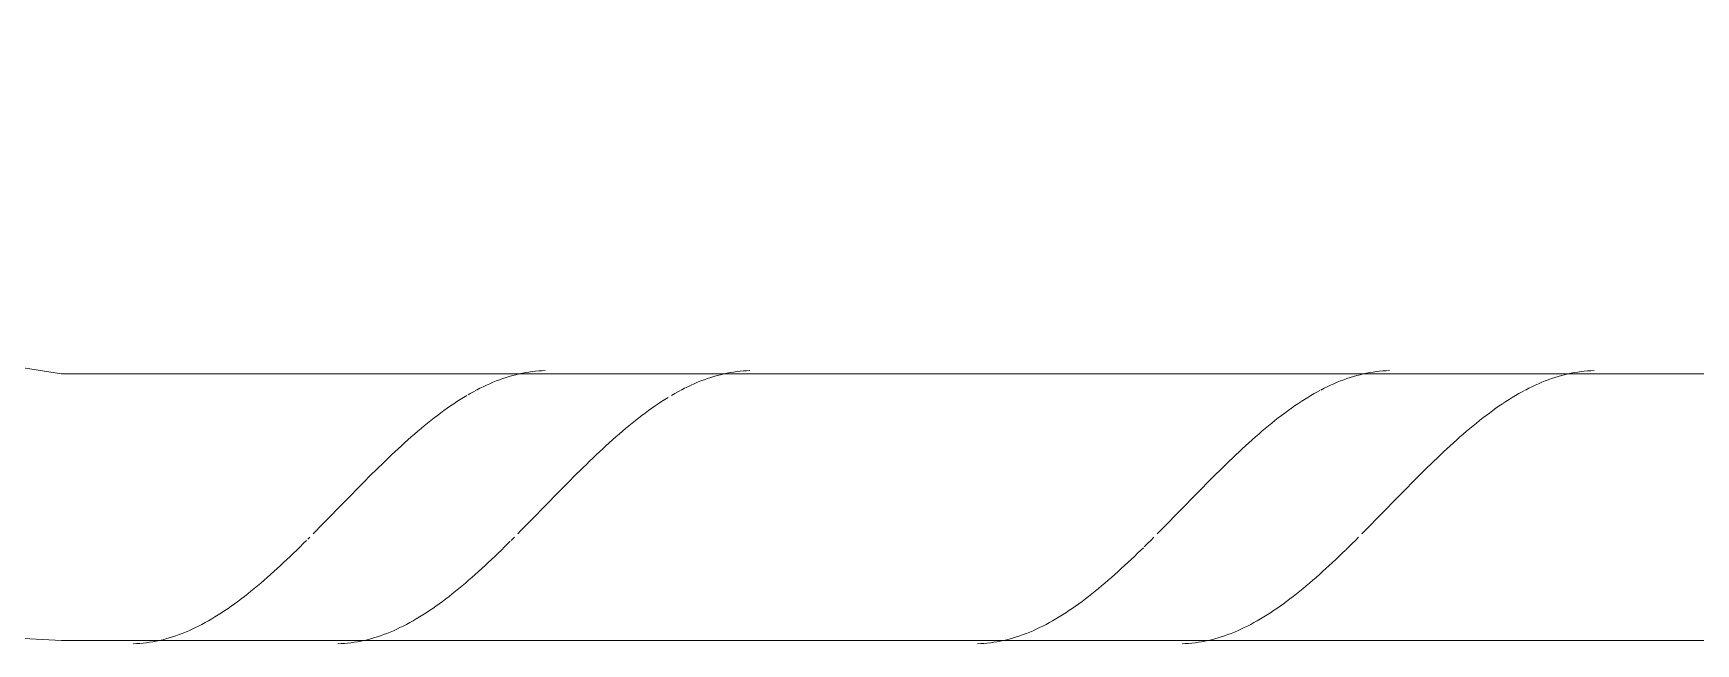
# Model space of a CAD drawing. Header units: inches. Extents: x -15746 to 650, y -81 to 12338.
# Drawn here: x -15744.214 to -15741.095, y -48.675 to -47.53 of the extents above; entities that cross this region are included whole.
import ezdxf

# ---------------------------------------------------------------- set-up
doc = ezdxf.new("R2010")
doc.units = ezdxf.units.IN
doc.header["$MEASUREMENT"] = 0
doc.layers.add('A-WALL', color=113, linetype='Continuous', lineweight=13)
doc.layers.add('A-WALL-PATT', color=111, linetype='Continuous', lineweight=18)

# ---------------------------------------------------------------- blocks, each defined once
blk = doc.blocks.new('FP_239-DETAIL - AT CMU SHELF AT RAMP')
at = {"layer": 'A-WALL', "lineweight": 18}
blk.add_line((16982.1021, -48.1689), (16981.9219, -48.1403), dxfattribs=at)
at = {"layer": 'A-WALL', "lineweight": 18, "flags": 128}
for points in [[(16980.8521, -47.4189), (16980.8891, -47.7211), (16980.9982, -48.0053), (16981.1727, -48.2548), (16981.4023, -48.4547), (16981.6734, -48.5931), (16981.9219, -48.6507)], [(16981.9219, -48.1403), (16981.8696, -48.1319), (16981.66, -48.0247), (16981.4939, -47.8578), (16981.3878, -47.6477), (16981.3521, -47.4189)], [(16981.9219, -48.6507), (16981.97, -48.6619), (16982.1021, -48.6689)]]:
    blk.add_lwpolyline(points, dxfattribs=at)
at = {"layer": 'A-WALL-PATT', "lineweight": 9}
for p, q in [((16980.8088, -47.4283), (16980.8089, -47.4319)), ((16980.8089, -47.4319), (16980.809, -47.4356)), ((16980.809, -47.4356), (16980.8092, -47.4392)), ((16980.8092, -47.4392), (16980.8094, -47.4428)), ((16980.8094, -47.4428), (16980.8097, -47.4465)), ((16980.8097, -47.4465), (16980.81, -47.4501)), ((16980.81, -47.4501), (16980.8104, -47.4537)), ((16980.8104, -47.4537), (16980.8108, -47.4574)), ((16980.8108, -47.4574), (16980.8113, -47.461)), ((16980.8113, -47.461), (16980.8118, -47.4646)), ((16980.8118, -47.4646), (16980.8123, -47.4682)), ((16980.8123, -47.4682), (16980.813, -47.4718)), ((16980.813, -47.4718), (16980.8136, -47.4754)), ((16980.8136, -47.4754), (16980.8143, -47.479)), ((16980.8143, -47.479), (16980.8151, -47.4826)), ((16980.8151, -47.4826), (16980.8159, -47.4862)), ((16980.8159, -47.4862), (16980.8167, -47.4898)), ((16980.8167, -47.4898), (16980.8176, -47.4934)), ((16980.8176, -47.4934), (16980.8185, -47.4969)), ((16980.8185, -47.4969), (16980.8195, -47.5005)), ((16980.8195, -47.5005), (16980.8206, -47.504)), ((16980.8206, -47.504), (16980.8216, -47.5076)), ((16980.8216, -47.5076), (16980.8228, -47.5111)), ((16980.8228, -47.5111), (16980.8239, -47.5147)), ((16980.8239, -47.5147), (16980.8251, -47.5182)), ((16980.8251, -47.5182), (16980.8264, -47.5217)), ((16980.8264, -47.5217), (16980.8277, -47.5252)), ((16980.8277, -47.5252), (16980.8291, -47.5287)), ((16980.8291, -47.5287), (16980.8304, -47.5322)), ((16980.8304, -47.5322), (16980.8319, -47.5356)), ((16980.8319, -47.5356), (16980.8334, -47.5391)), ((16980.8334, -47.5391), (16980.8349, -47.5426)), ((16980.8349, -47.5426), (16980.8365, -47.546)), ((16980.8365, -47.546), (16980.8381, -47.5494)), ((16980.8381, -47.5494), (16980.8397, -47.5528)), ((16980.8397, -47.5528), (16980.8414, -47.5563)), ((16980.8414, -47.5563), (16980.8432, -47.5596)), ((16980.8432, -47.5596), (16980.845, -47.563)), ((16980.845, -47.563), (16980.8468, -47.5664)), ((16980.8468, -47.5664), (16980.8487, -47.5698)), ((16980.8487, -47.5698), (16980.8506, -47.5731)), ((16980.8506, -47.5731), (16980.8526, -47.5764)), ((16980.8526, -47.5764), (16980.8546, -47.5797)), ((16980.8546, -47.5797), (16980.8566, -47.583)), ((16980.8566, -47.583), (16980.8587, -47.5863)), ((16980.8587, -47.5863), (16980.8608, -47.5896)), ((16980.8608, -47.5896), (16980.863, -47.5928)), ((16980.863, -47.5928), (16980.8652, -47.5961)), ((16980.8652, -47.5961), (16980.8674, -47.5993)), ((16980.8674, -47.5993), (16980.8697, -47.6025)), ((16980.8697, -47.6025), (16980.872, -47.6057)), ((16980.872, -47.6057), (16980.8744, -47.6089)), ((16980.8744, -47.6089), (16980.8768, -47.612)), ((16980.8768, -47.612), (16980.8792, -47.6152)), ((16980.8792, -47.6152), (16980.8817, -47.6183)), ((16980.8817, -47.6183), (16980.8842, -47.6214)), ((16980.8842, -47.6214), (16980.8868, -47.6245)), ((16980.8868, -47.6245), (16980.8894, -47.6276)), ((16980.8894, -47.6276), (16980.892, -47.6306)), ((16980.892, -47.6306), (16980.8947, -47.6337)), ((16980.8947, -47.6337), (16980.8974, -47.6367)), ((16980.8974, -47.6367), (16980.9001, -47.6397)), ((16980.9001, -47.6397), (16980.9029, -47.6427)), ((16980.9029, -47.6427), (16980.9057, -47.6456)), ((16980.9057, -47.6456), (16980.9085, -47.6486)), ((16980.9085, -47.6486), (16980.9114, -47.6515)), ((16980.9114, -47.6515), (16980.9143, -47.6544)), ((16980.9143, -47.6544), (16980.9172, -47.6573)), ((16980.9172, -47.6573), (16980.9202, -47.6601)), ((16980.9202, -47.6601), (16980.9232, -47.663)), ((16980.9232, -47.663), (16980.9262, -47.6658)), ((16980.9262, -47.6658), (16980.9293, -47.6686)), ((16980.9293, -47.6686), (16980.9324, -47.6714)), ((16980.9324, -47.6714), (16980.9355, -47.6742)), ((16980.9355, -47.6742), (16980.9387, -47.6769)), ((16980.9387, -47.6769), (16980.9419, -47.6796)), ((16980.9419, -47.6796), (16980.9451, -47.6823)), ((16980.9451, -47.6823), (16980.9483, -47.685)), ((16980.9483, -47.685), (16980.9516, -47.6876)), ((16980.9516, -47.6876), (16980.9549, -47.6903)), ((16980.9549, -47.6903), (16980.9583, -47.6929)), ((16980.9583, -47.6929), (16980.9616, -47.6955)), ((16980.9616, -47.6955), (16980.965, -47.698)), ((16980.965, -47.698), (16980.9684, -47.7006)), ((16980.9684, -47.7006), (16980.9719, -47.7031)), ((16980.9719, -47.7031), (16980.9753, -47.7056)), ((16980.9753, -47.7056), (16980.9788, -47.7081)), ((16980.9788, -47.7081), (16980.9824, -47.7105)), ((16980.9824, -47.7105), (16980.9859, -47.713)), ((16980.9859, -47.713), (16980.9895, -47.7154)), ((16980.9895, -47.7154), (16980.9931, -47.7178)), ((16980.9931, -47.7178), (16980.9967, -47.7201)), ((16980.9967, -47.7201), (16981.0003, -47.7225)), ((16981.0003, -47.7225), (16981.004, -47.7248)), ((16981.004, -47.7248), (16981.0076, -47.7271)), ((16981.0076, -47.7271), (16981.0113, -47.7294)), ((16981.0113, -47.7294), (16981.015, -47.7316)), ((16981.015, -47.7316), (16981.0188, -47.7338)), ((16981.0188, -47.7338), (16981.0225, -47.736)), ((16981.0225, -47.736), (16981.0263, -47.7382)), ((16981.0263, -47.7382), (16981.0301, -47.7404)), ((16981.0301, -47.7404), (16981.0339, -47.7425)), ((16981.0339, -47.7425), (16981.0378, -47.7446)), ((16981.0378, -47.7446), (16981.0416, -47.7467)), ((16981.0416, -47.7467), (16981.0455, -47.7488)), ((16981.0455, -47.7488), (16981.0494, -47.7508)), ((16981.0494, -47.7508), (16981.0533, -47.7528)), ((16981.0533, -47.7528), (16981.0572, -47.7548)), ((16981.0572, -47.7548), (16981.0611, -47.7568)), ((16981.0611, -47.7568), (16981.0651, -47.7587)), ((16981.0651, -47.7587), (16981.069, -47.7607)), ((16981.069, -47.7607), (16981.073, -47.7626)), ((16981.073, -47.7626), (16981.077, -47.7644)), ((16981.077, -47.7644), (16981.081, -47.7663)), ((16981.081, -47.7663), (16981.085, -47.7681)), ((16981.085, -47.7681), (16981.089, -47.7699)), ((16981.089, -47.7699), (16981.093, -47.7717)), ((16981.093, -47.7717), (16981.0971, -47.7735)), ((16981.0971, -47.7735), (16981.1011, -47.7752)), ((16981.1011, -47.7752), (16981.1052, -47.7769)), ((16981.1052, -47.7769), (16981.1092, -47.7786)), ((16981.1092, -47.7786), (16981.1133, -47.7803)), ((16981.1133, -47.7803), (16981.1174, -47.782)), ((16981.1174, -47.782), (16981.1215, -47.7836)), ((16981.1215, -47.7836), (16981.1256, -47.7852)), ((16981.1256, -47.7852), (16981.1297, -47.7868)), ((16981.1297, -47.7868), (16981.1338, -47.7883)), ((16981.1338, -47.7883), (16981.1379, -47.7899)), ((16981.1379, -47.7899), (16981.142, -47.7914)), ((16981.142, -47.7914), (16981.1461, -47.7929)), ((16981.1461, -47.7929), (16981.1503, -47.7944)), ((16981.1503, -47.7944), (16981.1544, -47.7958)), ((16981.1544, -47.7958), (16981.1585, -47.7973)), ((16981.1585, -47.7973), (16981.1627, -47.7987)), ((16981.1627, -47.7987), (16981.1668, -47.8001)), ((16981.1668, -47.8001), (16981.171, -47.8014)), ((16981.171, -47.8014), (16981.1751, -47.8028)), ((16981.1751, -47.8028), (16981.1792, -47.8041)), ((16981.1792, -47.8041), (16981.1834, -47.8054)), ((16981.1834, -47.8054), (16981.1875, -47.8067)), ((16981.1875, -47.8067), (16981.1917, -47.808)), ((16981.1917, -47.808), (16981.1958, -47.8092)), ((16981.1958, -47.8092), (16981.2, -47.8105)), ((16981.2, -47.8105), (16981.2041, -47.8117)), ((16981.2041, -47.8117), (16981.2082, -47.8129)), ((16981.2082, -47.8129), (16981.2124, -47.814)), ((16981.2124, -47.814), (16981.2165, -47.8152)), ((16981.2165, -47.8152), (16981.2206, -47.8163)), ((16981.2206, -47.8163), (16981.2247, -47.8174)), ((16981.2247, -47.8174), (16981.2288, -47.8185)), ((16981.2288, -47.8185), (16981.2329, -47.8196)), ((16981.2329, -47.8196), (16981.237, -47.8207)), ((16981.237, -47.8207), (16981.2411, -47.8217)), ((16981.2411, -47.8217), (16981.2452, -47.8228)), ((16981.2452, -47.8228), (16981.2493, -47.8238)), ((16981.2493, -47.8238), (16981.2534, -47.8248)), ((16981.2534, -47.8248), (16981.2575, -47.8257)), ((16981.2575, -47.8257), (16981.2615, -47.8267)), ((16981.2615, -47.8267), (16981.2656, -47.8276)), ((16981.2656, -47.8276), (16981.2696, -47.8286)), ((16981.2696, -47.8286), (16981.2736, -47.8295)), ((16981.2736, -47.8295), (16981.2777, -47.8304)), ((16981.2777, -47.8304), (16981.2817, -47.8313)), ((16981.2817, -47.8313), (16981.2857, -47.8321)), ((16981.2857, -47.8321), (16981.2897, -47.833)), ((16981.2897, -47.833), (16981.2936, -47.8338)), ((16981.2936, -47.8338), (16981.2976, -47.8347)), ((16981.2976, -47.8347), (16981.3015, -47.8355)), ((16981.3015, -47.8355), (16981.3055, -47.8363)), ((16981.3055, -47.8363), (16981.3094, -47.8371)), ((16981.3094, -47.8371), (16981.3133, -47.8379)), ((16981.3133, -47.8379), (16981.3172, -47.8386)), ((16981.3172, -47.8386), (16981.3211, -47.8394)), ((16981.3211, -47.8394), (16981.325, -47.8401)), ((16981.325, -47.8401), (16981.3288, -47.8408)), ((16981.3288, -47.8408), (16981.3327, -47.8416)), ((16981.3327, -47.8416), (16981.3365, -47.8423)), ((16981.3365, -47.8423), (16981.3403, -47.843)), ((16981.3403, -47.843), (16981.3441, -47.8437)), ((16981.3441, -47.8437), (16981.3479, -47.8443)), ((16981.3479, -47.8443), (16981.3516, -47.845)), ((16981.3516, -47.845), (16981.3554, -47.8457)), ((16981.3554, -47.8457), (16981.3591, -47.8463)), ((16981.3591, -47.8463), (16981.3628, -47.847)), ((16981.3628, -47.847), (16981.3665, -47.8476)), ((16981.3665, -47.8476), (16981.3701, -47.8482)), ((16981.3701, -47.8482), (16981.3738, -47.8488)), ((16981.3738, -47.8488), (16981.3774, -47.8494)), ((16981.3774, -47.8494), (16981.381, -47.85)), ((16981.381, -47.85), (16981.3846, -47.8506)), ((16981.3846, -47.8506), (16981.3882, -47.8512)), ((16981.3882, -47.8512), (16981.3917, -47.8518)), ((16981.3917, -47.8518), (16981.3952, -47.8524)), ((16981.3952, -47.8524), (16981.3987, -47.853)), ((16981.3987, -47.853), (16981.4022, -47.8536)), ((16981.4022, -47.8536), (16981.4057, -47.8541)), ((16981.4057, -47.8541), (16981.4091, -47.8547)), ((16981.4091, -47.8547), (16981.4126, -47.8552)), ((16981.4126, -47.8552), (16981.416, -47.8558)), ((16981.416, -47.8558), (16981.4193, -47.8564)), ((16981.4193, -47.8564), (16981.4227, -47.8569)), ((16981.4227, -47.8569), (16981.426, -47.8575)), ((16981.426, -47.8575), (16981.4293, -47.858)), ((16981.4293, -47.858), (16981.4326, -47.8586)), ((16981.4326, -47.8586), (16981.4359, -47.8591)), ((16981.4359, -47.8591), (16981.4391, -47.8596)), ((16981.4391, -47.8596), (16981.4423, -47.8602)), ((16981.4423, -47.8602), (16981.4455, -47.8607)), ((16981.4455, -47.8607), (16981.4487, -47.8613)), ((16981.4487, -47.8613), (16981.4518, -47.8618)), ((16981.4518, -47.8618), (16981.4549, -47.8624)), ((16981.4549, -47.8624), (16981.458, -47.8629)), ((16981.458, -47.8629), (16981.4611, -47.8635)), ((16981.4611, -47.8635), (16981.4641, -47.864)), ((16981.4641, -47.864), (16981.4671, -47.8646)), ((16981.4671, -47.8646), (16981.4701, -47.8651)), ((16981.4701, -47.8651), (16981.4731, -47.8657)), ((16981.4731, -47.8657), (16981.476, -47.8663)), ((16981.476, -47.8663), (16981.4789, -47.8669)), ((16981.4789, -47.8669), (16981.4818, -47.8674)), ((16981.4818, -47.8674), (16981.4847, -47.868)), ((16981.4847, -47.868), (16981.4875, -47.8686)), ((16981.4875, -47.8686), (16981.4903, -47.8692)), ((16981.4903, -47.8692), (16981.4931, -47.8698)), ((16981.4931, -47.8698), (16981.4959, -47.8704)), ((16981.4959, -47.8704), (16981.4986, -47.871)), ((16981.4986, -47.871), (16981.5013, -47.8716)), ((16981.5013, -47.8716), (16981.504, -47.8722)), ((16981.504, -47.8722), (16981.5066, -47.8729)), ((16981.5066, -47.8729), (16981.5093, -47.8735)), ((16981.5093, -47.8735), (16981.5119, -47.8742)), ((16981.5119, -47.8742), (16981.5144, -47.8748)), ((16981.5144, -47.8748), (16981.517, -47.8755)), ((16981.517, -47.8755), (16981.5195, -47.8762)), ((16981.5195, -47.8762), (16981.522, -47.8769)), ((16981.522, -47.8769), (16981.5245, -47.8776)), ((16981.5245, -47.8776), (16981.5269, -47.8783)), ((16981.5269, -47.8783), (16981.5293, -47.879)), ((16981.5293, -47.879), (16981.5317, -47.8797)), ((16981.5317, -47.8797), (16981.534, -47.8805)), ((16981.534, -47.8805), (16981.5364, -47.8812)), ((16981.5364, -47.8812), (16981.5387, -47.882)), ((16980.906, -47.911), (16980.9075, -47.9144)), ((16981.5387, -47.882), (16981.541, -47.8828)), ((16981.541, -47.8828), (16981.5432, -47.8836)), ((16981.5432, -47.8836), (16981.5454, -47.8844)), ((16981.5454, -47.8844), (16981.5476, -47.8852)), ((16981.5476, -47.8852), (16981.5498, -47.886)), ((16981.5498, -47.886), (16981.5519, -47.8869)), ((16981.5519, -47.8869), (16981.554, -47.8877)), ((16981.554, -47.8877), (16981.5561, -47.8886)), ((16981.5561, -47.8886), (16981.5582, -47.8895)), ((16981.5582, -47.8895), (16981.5602, -47.8904)), ((16981.5602, -47.8904), (16981.5622, -47.8913)), ((16981.5622, -47.8913), (16981.5642, -47.8923)), ((16981.5642, -47.8923), (16981.5662, -47.8932)), ((16981.5662, -47.8932), (16981.5681, -47.8942)), ((16981.5681, -47.8942), (16981.57, -47.8952)), ((16981.57, -47.8952), (16981.5719, -47.8962)), ((16981.5719, -47.8962), (16981.5738, -47.8972)), ((16981.5738, -47.8972), (16981.5756, -47.8983)), ((16981.5756, -47.8983), (16981.5774, -47.8993)), ((16981.5774, -47.8993), (16981.5792, -47.9004)), ((16981.5792, -47.9004), (16981.5809, -47.9015)), ((16981.5809, -47.9015), (16981.5827, -47.9027)), ((16981.5827, -47.9027), (16981.5844, -47.9038)), ((16981.5844, -47.9038), (16981.586, -47.905)), ((16981.586, -47.905), (16981.5877, -47.9061)), ((16981.5877, -47.9061), (16981.5893, -47.9073)), ((16981.5893, -47.9073), (16981.5909, -47.9086)), ((16981.5909, -47.9086), (16981.5925, -47.9098)), ((16981.5925, -47.9098), (16981.5941, -47.9111)), ((16981.5941, -47.9111), (16981.5956, -47.9123)), ((16981.5956, -47.9123), (16981.5971, -47.9136)), ((16980.9075, -47.9144), (16980.909, -47.9177)), ((16980.909, -47.9177), (16980.9105, -47.921)), ((16980.9105, -47.921), (16980.9121, -47.9243)), ((16980.9121, -47.9243), (16980.9137, -47.9275)), ((16980.9137, -47.9275), (16980.9153, -47.9308)), ((16980.9153, -47.9308), (16980.917, -47.934)), ((16980.917, -47.934), (16980.9188, -47.9372)), ((16980.9188, -47.9372), (16980.9206, -47.9404)), ((16980.9206, -47.9404), (16980.9224, -47.9436)), ((16980.9224, -47.9436), (16980.9243, -47.9467)), ((16981.5971, -47.9136), (16981.5986, -47.915)), ((16981.5986, -47.915), (16981.6001, -47.9163)), ((16981.6001, -47.9163), (16981.6015, -47.9177)), ((16980.9243, -47.9467), (16980.9262, -47.9498)), ((16980.9262, -47.9498), (16980.9281, -47.9529)), ((16980.9281, -47.9529), (16980.9301, -47.956)), ((16980.9301, -47.956), (16980.9322, -47.959)), ((16980.9322, -47.959), (16980.9343, -47.9621)), ((16980.9343, -47.9621), (16980.9364, -47.9651)), ((16980.9364, -47.9651), (16980.9385, -47.9681)), ((16980.9385, -47.9681), (16980.9407, -47.971)), ((16980.9407, -47.971), (16980.943, -47.974)), ((16980.943, -47.974), (16980.9453, -47.9769)), ((16980.9453, -47.9769), (16980.9476, -47.9798)), ((16980.9476, -47.9798), (16980.95, -47.9826)), ((16980.95, -47.9826), (16980.9524, -47.9855)), ((16980.9524, -47.9855), (16980.9548, -47.9883)), ((16980.9548, -47.9883), (16980.9573, -47.9911)), ((16980.9573, -47.9911), (16980.9598, -47.9938)), ((16980.9598, -47.9938), (16980.9624, -47.9966)), ((16980.9624, -47.9966), (16980.965, -47.9993)), ((16980.965, -47.9993), (16980.9676, -48.002)), ((16980.9676, -48.002), (16980.9703, -48.0046)), ((16980.9703, -48.0046), (16980.973, -48.0072)), ((16980.973, -48.0072), (16980.9757, -48.0098)), ((16980.9757, -48.0098), (16980.9785, -48.0124)), ((16980.9785, -48.0124), (16980.9813, -48.015)), ((16980.9813, -48.015), (16980.9842, -48.0175)), ((16980.9842, -48.0175), (16980.9871, -48.02)), ((16980.9871, -48.02), (16980.99, -48.0225)), ((16980.99, -48.0225), (16980.9929, -48.0249)), ((16980.9929, -48.0249), (16980.9959, -48.0273)), ((16980.9959, -48.0273), (16980.999, -48.0297)), ((16980.999, -48.0297), (16981.002, -48.032)), ((16981.002, -48.032), (16981.0051, -48.0344)), ((16981.0051, -48.0344), (16981.0082, -48.0367)), ((16981.0082, -48.0367), (16981.0114, -48.0389)), ((16981.0114, -48.0389), (16981.0146, -48.0412)), ((16981.0146, -48.0412), (16981.0178, -48.0434)), ((16981.0178, -48.0434), (16981.0211, -48.0456)), ((16981.0211, -48.0456), (16981.0244, -48.0477)), ((16981.0244, -48.0477), (16981.0277, -48.0498)), ((16981.0277, -48.0498), (16981.031, -48.0519)), ((16981.031, -48.0519), (16981.0344, -48.054)), ((16981.0344, -48.054), (16981.0378, -48.056)), ((16981.0378, -48.056), (16981.0412, -48.058)), ((16981.0412, -48.058), (16981.0447, -48.06)), ((16981.0447, -48.06), (16981.0482, -48.062)), ((16981.0482, -48.062), (16981.0517, -48.0639)), ((16981.0517, -48.0639), (16981.0553, -48.0657)), ((16981.0553, -48.0657), (16981.0589, -48.0676)), ((16981.0589, -48.0676), (16981.0625, -48.0694)), ((16981.6827, -48.069), (16981.6857, -48.0684)), ((16981.6857, -48.0684), (16981.6886, -48.0679)), ((16981.6886, -48.0679), (16981.6916, -48.0673)), ((16981.6916, -48.0673), (16981.6944, -48.0667)), ((16981.6944, -48.0667), (16981.6973, -48.0662)), ((16981.6973, -48.0662), (16981.7002, -48.0657)), ((16981.7002, -48.0657), (16981.703, -48.0652)), ((16981.703, -48.0652), (16981.7058, -48.0647)), ((16981.7058, -48.0647), (16981.7086, -48.0642)), ((16981.7086, -48.0642), (16981.7113, -48.0638)), ((16981.7113, -48.0638), (16981.7141, -48.0634)), ((16981.7141, -48.0634), (16981.7168, -48.0629)), ((16981.7168, -48.0629), (16981.7195, -48.0625)), ((16981.7195, -48.0625), (16981.7222, -48.0621)), ((16981.7222, -48.0621), (16981.7248, -48.0618)), ((16981.7248, -48.0618), (16981.7275, -48.0614)), ((16981.7275, -48.0614), (16981.7301, -48.0611)), ((16981.7301, -48.0611), (16981.7327, -48.0608)), ((16981.7327, -48.0608), (16981.7352, -48.0605)), ((16981.7352, -48.0605), (16981.7378, -48.0602)), ((16981.7378, -48.0602), (16981.7403, -48.06)), ((16981.7403, -48.06), (16981.7428, -48.0597)), ((16981.7428, -48.0597), (16981.7453, -48.0595)), ((16981.7453, -48.0595), (16981.7477, -48.0593)), ((16981.7477, -48.0593), (16981.7502, -48.0592)), ((16981.7502, -48.0592), (16981.7526, -48.059)), ((16981.7526, -48.059), (16981.755, -48.0589)), ((16981.755, -48.0589), (16981.7574, -48.0588)), ((16981.7574, -48.0588), (16981.7598, -48.0587)), ((16981.7598, -48.0587), (16981.7621, -48.0586)), ((16981.7621, -48.0586), (16981.7644, -48.0586)), ((16981.7644, -48.0586), (16981.7667, -48.0586)), ((16981.7667, -48.0586), (16981.769, -48.0586)), ((16981.769, -48.0586), (16981.7713, -48.0586)), ((16981.7713, -48.0586), (16981.7735, -48.0587)), ((16981.7735, -48.0587), (16981.7758, -48.0588)), ((16981.7758, -48.0588), (16981.778, -48.0589)), ((16981.778, -48.0589), (16981.7802, -48.059)), ((16981.7802, -48.059), (16981.7823, -48.0592)), ((16981.7823, -48.0592), (16981.7845, -48.0593)), ((16981.7845, -48.0593), (16981.7866, -48.0595)), ((16981.7866, -48.0595), (16981.7887, -48.0598)), ((16981.7887, -48.0598), (16981.7909, -48.06)), ((16981.7909, -48.06), (16981.7929, -48.0603)), ((16981.7929, -48.0603), (16981.795, -48.0606)), ((16981.795, -48.0606), (16981.7971, -48.061)), ((16981.7971, -48.061), (16981.7991, -48.0613)), ((16981.7991, -48.0613), (16981.8011, -48.0617)), ((16981.8011, -48.0617), (16981.8031, -48.0622)), ((16981.8031, -48.0622), (16981.8051, -48.0626)), ((16981.8051, -48.0626), (16981.8071, -48.0631)), ((16981.8071, -48.0631), (16981.8091, -48.0636)), ((16981.8091, -48.0636), (16981.811, -48.0641)), ((16981.811, -48.0641), (16981.8129, -48.0647)), ((16981.8129, -48.0647), (16981.8149, -48.0653)), ((16981.8149, -48.0653), (16981.8168, -48.0659)), ((16981.8168, -48.0659), (16981.8186, -48.0665)), ((16981.8186, -48.0665), (16981.8205, -48.0672)), ((16981.8205, -48.0672), (16981.8224, -48.0679)), ((16981.8224, -48.0679), (16981.8242, -48.0686)), ((16981.0625, -48.0694), (16981.0661, -48.0712)), ((16981.0661, -48.0712), (16981.0697, -48.073)), ((16981.0697, -48.073), (16981.0734, -48.0747)), ((16981.0734, -48.0747), (16981.0771, -48.0764)), ((16981.0771, -48.0764), (16981.0809, -48.0781)), ((16981.0809, -48.0781), (16981.0846, -48.0797)), ((16981.0846, -48.0797), (16981.0884, -48.0813)), ((16981.0884, -48.0813), (16981.0922, -48.0829)), ((16981.0922, -48.0829), (16981.096, -48.0844)), ((16981.096, -48.0844), (16981.0999, -48.0859)), ((16981.0999, -48.0859), (16981.1038, -48.0874)), ((16981.1038, -48.0874), (16981.1076, -48.0889)), ((16981.1076, -48.0889), (16981.1116, -48.0903)), ((16981.1116, -48.0903), (16981.1155, -48.0917)), ((16981.1155, -48.0917), (16981.1194, -48.093)), ((16981.1194, -48.093), (16981.1234, -48.0944)), ((16981.1234, -48.0944), (16981.1274, -48.0957)), ((16981.1274, -48.0957), (16981.1314, -48.0969)), ((16981.1314, -48.0969), (16981.1355, -48.0982)), ((16981.1355, -48.0982), (16981.1395, -48.0994)), ((16981.1395, -48.0994), (16981.1436, -48.1006)), ((16981.5387, -48.1), (16981.5426, -48.0993)), ((16981.5426, -48.0993), (16981.5464, -48.0985)), ((16981.5464, -48.0985), (16981.5502, -48.0977)), ((16981.5502, -48.0977), (16981.554, -48.097)), ((16981.554, -48.097), (16981.5578, -48.0962)), ((16981.5578, -48.0962), (16981.5615, -48.0954)), ((16981.5615, -48.0954), (16981.5653, -48.0946)), ((16981.5653, -48.0946), (16981.569, -48.0938)), ((16981.569, -48.0938), (16981.5727, -48.093)), ((16981.5727, -48.093), (16981.5764, -48.0923)), ((16981.5764, -48.0923), (16981.58, -48.0915)), ((16981.58, -48.0915), (16981.5837, -48.0907)), ((16981.5837, -48.0907), (16981.5873, -48.0899)), ((16981.5873, -48.0899), (16981.5909, -48.0891)), ((16981.5909, -48.0891), (16981.5944, -48.0883)), ((16981.5944, -48.0883), (16981.598, -48.0875)), ((16981.598, -48.0875), (16981.6015, -48.0867)), ((16981.6015, -48.0867), (16981.605, -48.086)), ((16981.605, -48.086), (16981.6085, -48.0852)), ((16981.6085, -48.0852), (16981.612, -48.0844)), ((16981.612, -48.0844), (16981.6154, -48.0836)), ((16981.6154, -48.0836), (16981.6189, -48.0829)), ((16981.6189, -48.0829), (16981.6223, -48.0821)), ((16981.6223, -48.0821), (16981.6256, -48.0813)), ((16981.6256, -48.0813), (16981.629, -48.0806)), ((16981.629, -48.0806), (16981.6323, -48.0798)), ((16981.6323, -48.0798), (16981.6357, -48.0791)), ((16981.6357, -48.0791), (16981.6389, -48.0784)), ((16981.6389, -48.0784), (16981.6422, -48.0776)), ((16981.6422, -48.0776), (16981.6455, -48.0769)), ((16981.6455, -48.0769), (16981.6487, -48.0762)), ((16981.6487, -48.0762), (16981.6519, -48.0755)), ((16981.6519, -48.0755), (16981.6551, -48.0748)), ((16981.6551, -48.0748), (16981.6583, -48.0741)), ((16981.6583, -48.0741), (16981.6614, -48.0734)), ((16981.6614, -48.0734), (16981.6645, -48.0728)), ((16981.6645, -48.0728), (16981.6676, -48.0721)), ((16981.6676, -48.0721), (16981.6707, -48.0715)), ((16981.6707, -48.0715), (16981.6737, -48.0708)), ((16981.6737, -48.0708), (16981.6768, -48.0702)), ((16981.6768, -48.0702), (16981.6798, -48.0696)), ((16981.6798, -48.0696), (16981.6827, -48.069)), ((16981.1436, -48.1006), (16981.1477, -48.1017)), ((16981.1477, -48.1017), (16981.1518, -48.1028)), ((16981.1518, -48.1028), (16981.1559, -48.1039)), ((16981.1559, -48.1039), (16981.16, -48.105)), ((16981.16, -48.105), (16981.1642, -48.106)), ((16981.1642, -48.106), (16981.1683, -48.107)), ((16981.1683, -48.107), (16981.1725, -48.1079)), ((16981.1725, -48.1079), (16981.1767, -48.1089)), ((16981.1767, -48.1089), (16981.1809, -48.1098)), ((16981.1809, -48.1098), (16981.1852, -48.1106)), ((16981.1852, -48.1106), (16981.1894, -48.1115)), ((16981.1894, -48.1115), (16981.1936, -48.1123)), ((16981.1936, -48.1123), (16981.1979, -48.1131)), ((16981.1979, -48.1131), (16981.2022, -48.1138)), ((16981.2022, -48.1138), (16981.2064, -48.1146)), ((16981.2064, -48.1146), (16981.2107, -48.1153)), ((16981.2107, -48.1153), (16981.215, -48.1159)), ((16981.215, -48.1159), (16981.2193, -48.1166)), ((16981.2193, -48.1166), (16981.2237, -48.1172)), ((16981.2237, -48.1172), (16981.228, -48.1178)), ((16981.228, -48.1178), (16981.2323, -48.1183)), ((16981.2323, -48.1183), (16981.2367, -48.1188)), ((16981.2367, -48.1188), (16981.241, -48.1193)), ((16981.241, -48.1193), (16981.2454, -48.1198)), ((16981.2454, -48.1198), (16981.2497, -48.1202)), ((16981.2497, -48.1202), (16981.2541, -48.1206)), ((16981.2541, -48.1206), (16981.2585, -48.121)), ((16981.2585, -48.121), (16981.2629, -48.1214)), ((16981.2629, -48.1214), (16981.2673, -48.1217)), ((16981.2673, -48.1217), (16981.2716, -48.122)), ((16981.2716, -48.122), (16981.276, -48.1223)), ((16981.276, -48.1223), (16981.2804, -48.1226)), ((16981.2804, -48.1226), (16981.2848, -48.1228)), ((16981.2848, -48.1228), (16981.2892, -48.123)), ((16981.2892, -48.123), (16981.2936, -48.1232)), ((16981.2936, -48.1232), (16981.298, -48.1233)), ((16981.298, -48.1233), (16981.3024, -48.1234)), ((16981.3024, -48.1234), (16981.3069, -48.1235)), ((16981.3069, -48.1235), (16981.3113, -48.1236)), ((16981.3113, -48.1236), (16981.3157, -48.1237)), ((16981.3157, -48.1237), (16981.3201, -48.1237)), ((16981.3201, -48.1237), (16981.3245, -48.1237)), ((16981.3245, -48.1237), (16981.3289, -48.1237)), ((16981.3289, -48.1237), (16981.3333, -48.1236)), ((16981.3333, -48.1236), (16981.3377, -48.1236)), ((16981.3377, -48.1236), (16981.3421, -48.1235)), ((16981.3421, -48.1235), (16981.3465, -48.1234)), ((16981.3465, -48.1234), (16981.3509, -48.1233)), ((16981.3509, -48.1233), (16981.3552, -48.1231)), ((16981.3552, -48.1231), (16981.3596, -48.1229)), ((16981.3596, -48.1229), (16981.364, -48.1227)), ((16981.364, -48.1227), (16981.3684, -48.1225)), ((16981.3684, -48.1225), (16981.3727, -48.1223)), ((16981.3727, -48.1223), (16981.3771, -48.122)), ((16981.3771, -48.122), (16981.3814, -48.1217)), ((16981.3814, -48.1217), (16981.3858, -48.1214)), ((16981.3858, -48.1214), (16981.3901, -48.1211)), ((16981.3901, -48.1211), (16981.3945, -48.1208)), ((16981.3945, -48.1208), (16981.3988, -48.1204)), ((16981.3988, -48.1204), (16981.4031, -48.1201)), ((16981.4031, -48.1201), (16981.4074, -48.1197)), ((16981.4074, -48.1197), (16981.4117, -48.1193)), ((16981.4117, -48.1193), (16981.416, -48.1188)), ((16981.416, -48.1188), (16981.4203, -48.1184)), ((16981.4203, -48.1184), (16981.4245, -48.118)), ((16981.4245, -48.118), (16981.4288, -48.1175)), ((16981.4288, -48.1175), (16981.433, -48.117)), ((16981.433, -48.117), (16981.4373, -48.1165)), ((16981.4373, -48.1165), (16981.4415, -48.116)), ((16981.4415, -48.116), (16981.4457, -48.1154)), ((16981.4457, -48.1154), (16981.4499, -48.1149)), ((16981.4499, -48.1149), (16981.4541, -48.1143)), ((16981.4541, -48.1143), (16981.4583, -48.1138)), ((16981.4583, -48.1138), (16981.4625, -48.1132)), ((16981.4625, -48.1132), (16981.4666, -48.1126)), ((16981.4666, -48.1126), (16981.4707, -48.1119)), ((16981.4707, -48.1119), (16981.4749, -48.1113)), ((16981.4749, -48.1113), (16981.479, -48.1107)), ((16981.479, -48.1107), (16981.4831, -48.11)), ((16981.4831, -48.11), (16981.4872, -48.1094)), ((16981.4872, -48.1094), (16981.4912, -48.1087)), ((16981.4912, -48.1087), (16981.4953, -48.108)), ((16981.4953, -48.108), (16981.4993, -48.1074)), ((16981.4993, -48.1074), (16981.5033, -48.1067)), ((16981.5033, -48.1067), (16981.5073, -48.1059)), ((16981.5073, -48.1059), (16981.5113, -48.1052)), ((16981.5113, -48.1052), (16981.5153, -48.1045)), ((16981.5153, -48.1045), (16981.5192, -48.1038)), ((16981.5192, -48.1038), (16981.5232, -48.1031)), ((16981.5232, -48.1031), (16981.5271, -48.1023)), ((16981.5271, -48.1023), (16981.531, -48.1016)), ((16981.531, -48.1016), (16981.5349, -48.1008)), ((16981.5349, -48.1008), (16981.5387, -48.1))]:
    blk.add_line(p, q, dxfattribs=at)
blk = doc.blocks.new('FP_240-DETAIL - AT CMU SHELF AT RAMP')
at = {"layer": 'A-WALL', "lineweight": 18}
for p, q in [((17001.1021, -48.1689), (16982.1021, -48.1689)), ((16982.1021, -48.6689), (17001.1021, -48.6689))]:
    blk.add_line(p, q, dxfattribs=at)
at = {"layer": 'A-WALL-PATT', "lineweight": 9}
for p, q in [((16982.8869, -48.1959), (16982.893, -48.1929)), ((16982.893, -48.1929), (16982.8991, -48.19)), ((16982.8991, -48.19), (16982.9053, -48.1872)), ((16982.9053, -48.1872), (16982.9114, -48.1846)), ((16982.9114, -48.1846), (16982.9175, -48.1821)), ((16982.9175, -48.1821), (16982.9237, -48.1798)), ((16982.9237, -48.1798), (16982.9298, -48.1776)), ((16982.9298, -48.1776), (16982.9359, -48.1755)), ((16982.9359, -48.1755), (16982.9421, -48.1736)), ((16982.9421, -48.1736), (16982.9482, -48.1719)), ((16982.9482, -48.1719), (16982.9544, -48.1703)), ((16982.9544, -48.1703), (16982.9605, -48.1688)), ((16982.9605, -48.1688), (16982.9666, -48.1675)), ((16982.9666, -48.1675), (16982.9728, -48.1664)), ((16982.9728, -48.1664), (16982.9789, -48.1654)), ((16982.9789, -48.1654), (16982.985, -48.1645)), ((16982.985, -48.1645), (16982.9912, -48.1638)), ((16982.9912, -48.1638), (16982.9973, -48.1633)), ((16982.9973, -48.1633), (16983.0034, -48.1629)), ((16983.0034, -48.1629), (16983.0096, -48.1627)), ((16983.2708, -48.1959), (16983.2769, -48.1929)), ((16983.2769, -48.1929), (16983.283, -48.19)), ((16983.283, -48.19), (16983.2892, -48.1872)), ((16983.2892, -48.1872), (16983.2953, -48.1846)), ((16983.2953, -48.1846), (16983.3015, -48.1821)), ((16983.3015, -48.1821), (16983.3076, -48.1798)), ((16983.3076, -48.1798), (16983.3137, -48.1776)), ((16983.3137, -48.1776), (16983.3199, -48.1755)), ((16983.3199, -48.1755), (16983.326, -48.1736)), ((16983.326, -48.1736), (16983.3321, -48.1719)), ((16983.3321, -48.1719), (16983.3383, -48.1703)), ((16983.3383, -48.1703), (16983.3444, -48.1688)), ((16983.3444, -48.1688), (16983.3505, -48.1675)), ((16983.3505, -48.1675), (16983.3567, -48.1664)), ((16983.3567, -48.1664), (16983.3628, -48.1654)), ((16983.3628, -48.1654), (16983.3689, -48.1645)), ((16983.3689, -48.1645), (16983.3751, -48.1638)), ((16983.3751, -48.1638), (16983.3812, -48.1633)), ((16983.3812, -48.1633), (16983.3874, -48.1629)), ((16983.3874, -48.1629), (16983.3935, -48.1627)), ((16984.4708, -48.1959), (16984.4769, -48.1929)), ((16984.4769, -48.1929), (16984.483, -48.19)), ((16984.483, -48.19), (16984.4892, -48.1872)), ((16984.4892, -48.1872), (16984.4953, -48.1846)), ((16984.4953, -48.1846), (16984.5015, -48.1821)), ((16984.5015, -48.1821), (16984.5076, -48.1798)), ((16984.5076, -48.1798), (16984.5137, -48.1776)), ((16984.5137, -48.1776), (16984.5199, -48.1755)), ((16984.5199, -48.1755), (16984.526, -48.1736)), ((16984.526, -48.1736), (16984.5321, -48.1719)), ((16984.5321, -48.1719), (16984.5383, -48.1703)), ((16984.5383, -48.1703), (16984.5444, -48.1688)), ((16984.5444, -48.1688), (16984.5505, -48.1675)), ((16984.5505, -48.1675), (16984.5567, -48.1664)), ((16984.5567, -48.1664), (16984.5628, -48.1654)), ((16984.5628, -48.1654), (16984.5689, -48.1645)), ((16984.5689, -48.1645), (16984.5751, -48.1638)), ((16984.5751, -48.1638), (16984.5812, -48.1633)), ((16984.5812, -48.1633), (16984.5874, -48.1629)), ((16984.5874, -48.1629), (16984.5935, -48.1627)), ((16984.8547, -48.1959), (16984.8608, -48.1929)), ((16984.8608, -48.1929), (16984.867, -48.19)), ((16984.867, -48.19), (16984.8731, -48.1872)), ((16984.8731, -48.1872), (16984.8792, -48.1846)), ((16984.8792, -48.1846), (16984.8854, -48.1821)), ((16984.8854, -48.1821), (16984.8915, -48.1798)), ((16984.8915, -48.1798), (16984.8976, -48.1776)), ((16984.8976, -48.1776), (16984.9038, -48.1755)), ((16984.9038, -48.1755), (16984.9099, -48.1736)), ((16984.9099, -48.1736), (16984.9161, -48.1719)), ((16984.9161, -48.1719), (16984.9222, -48.1703)), ((16984.9222, -48.1703), (16984.9283, -48.1688)), ((16984.9283, -48.1688), (16984.9345, -48.1675)), ((16984.9345, -48.1675), (16984.9406, -48.1664)), ((16984.9406, -48.1664), (16984.9467, -48.1654)), ((16984.9467, -48.1654), (16984.9529, -48.1645)), ((16984.9529, -48.1645), (16984.959, -48.1638)), ((16984.959, -48.1638), (16984.9651, -48.1633)), ((16984.9651, -48.1633), (16984.9713, -48.1629)), ((16984.9713, -48.1629), (16984.9774, -48.1627)), ((16982.8378, -48.2248), (16982.8439, -48.2208)), ((16982.8439, -48.2208), (16982.85, -48.2169)), ((16982.85, -48.2169), (16982.8562, -48.213)), ((16982.8562, -48.213), (16982.8623, -48.2094)), ((16982.8647, -48.208), (16982.8684, -48.2058)), ((16982.8684, -48.2058), (16982.8746, -48.2024)), ((16982.8746, -48.2024), (16982.8791, -48.1999)), ((16982.8807, -48.1991), (16982.8869, -48.1959)), ((16983.2217, -48.2248), (16983.2278, -48.2208)), ((16983.2278, -48.2208), (16983.234, -48.2169)), ((16983.234, -48.2169), (16983.2401, -48.213)), ((16983.2462, -48.2094), (16983.2524, -48.2058)), ((16983.2524, -48.2058), (16983.2585, -48.2024)), ((16983.2585, -48.2024), (16983.263, -48.1999)), ((16983.2646, -48.1991), (16983.2708, -48.1959)), ((16984.4217, -48.2248), (16984.4271, -48.2213)), ((16984.4278, -48.2208), (16984.434, -48.2169)), ((16984.434, -48.2169), (16984.4401, -48.213)), ((16984.4401, -48.213), (16984.4462, -48.2094)), ((16984.4462, -48.2094), (16984.4524, -48.2058)), ((16984.4524, -48.2058), (16984.4585, -48.2024)), ((16984.4585, -48.2024), (16984.463, -48.1999)), ((16984.4646, -48.1991), (16984.4708, -48.1959)), ((16984.8061, -48.2245), (16984.8117, -48.2208)), ((16984.8117, -48.2208), (16984.8179, -48.2169)), ((16984.8179, -48.2169), (16984.824, -48.213)), ((16984.824, -48.213), (16984.8302, -48.2094)), ((16984.8302, -48.2094), (16984.8363, -48.2058)), ((16984.8363, -48.2058), (16984.8424, -48.2024)), ((16984.8424, -48.2024), (16984.847, -48.1999)), ((16984.8486, -48.1991), (16984.8547, -48.1959)), ((16982.7948, -48.2563), (16982.801, -48.2515)), ((16982.801, -48.2515), (16982.8071, -48.2468)), ((16982.8071, -48.2468), (16982.8132, -48.2422)), ((16982.8132, -48.2422), (16982.8194, -48.2377)), ((16982.8194, -48.2377), (16982.8255, -48.2333)), ((16982.8255, -48.2333), (16982.8316, -48.229)), ((16982.8316, -48.229), (16982.8378, -48.2248)), ((16983.1787, -48.2563), (16983.1849, -48.2515)), ((16983.1849, -48.2515), (16983.191, -48.2468)), ((16983.191, -48.2468), (16983.1971, -48.2422)), ((16983.1971, -48.2422), (16983.2033, -48.2377)), ((16983.2033, -48.2377), (16983.2094, -48.2333)), ((16983.2094, -48.2333), (16983.2156, -48.229)), ((16983.2156, -48.229), (16983.2217, -48.2248)), ((16984.3787, -48.2563), (16984.3849, -48.2515)), ((16984.3849, -48.2515), (16984.391, -48.2468)), ((16984.391, -48.2468), (16984.3971, -48.2422)), ((16984.3971, -48.2422), (16984.4033, -48.2377)), ((16984.4033, -48.2377), (16984.4094, -48.2333)), ((16984.4094, -48.2333), (16984.4156, -48.229)), ((16984.4156, -48.229), (16984.4217, -48.2248)), ((16984.7627, -48.2563), (16984.7688, -48.2515)), ((16984.7688, -48.2515), (16984.7749, -48.2468)), ((16984.7749, -48.2468), (16984.7811, -48.2422)), ((16984.7811, -48.2422), (16984.7872, -48.2377)), ((16984.7872, -48.2377), (16984.7933, -48.2333)), ((16984.7933, -48.2333), (16984.7995, -48.229)), ((16984.7995, -48.229), (16984.8056, -48.2248)), ((16982.758, -48.2871), (16982.7641, -48.2818)), ((16982.7641, -48.2818), (16982.7703, -48.2765)), ((16982.7703, -48.2765), (16982.7764, -48.2713)), ((16982.7764, -48.2713), (16982.7825, -48.2662)), ((16982.7825, -48.2662), (16982.7887, -48.2612)), ((16982.7887, -48.2612), (16982.7948, -48.2563)), ((16983.1419, -48.2871), (16983.1481, -48.2818)), ((16983.1481, -48.2818), (16983.1542, -48.2765)), ((16983.1542, -48.2765), (16983.1603, -48.2713)), ((16983.1603, -48.2713), (16983.1665, -48.2662)), ((16983.1665, -48.2662), (16983.1726, -48.2612)), ((16983.1726, -48.2612), (16983.1787, -48.2563)), ((16984.3419, -48.2871), (16984.3481, -48.2818)), ((16984.3481, -48.2818), (16984.3542, -48.2765)), ((16984.3542, -48.2765), (16984.3603, -48.2713)), ((16984.3603, -48.2713), (16984.3665, -48.2662)), ((16984.3665, -48.2662), (16984.3726, -48.2612)), ((16984.3726, -48.2612), (16984.3787, -48.2563)), ((16984.7258, -48.2871), (16984.732, -48.2818)), ((16984.732, -48.2818), (16984.7381, -48.2765)), ((16984.7381, -48.2765), (16984.7442, -48.2713)), ((16984.7442, -48.2713), (16984.7504, -48.2662)), ((16984.7504, -48.2662), (16984.7565, -48.2612)), ((16984.7565, -48.2612), (16984.7627, -48.2563)), ((16982.7212, -48.3208), (16982.7273, -48.315)), ((16982.7273, -48.315), (16982.7335, -48.3093)), ((16982.7335, -48.3093), (16982.7396, -48.3037)), ((16982.7396, -48.3037), (16982.7457, -48.2981)), ((16982.7457, -48.2981), (16982.7519, -48.2926)), ((16982.7519, -48.2926), (16982.758, -48.2871)), ((16983.1051, -48.3208), (16983.1112, -48.315)), ((16983.1112, -48.315), (16983.1174, -48.3093)), ((16983.1174, -48.3093), (16983.1235, -48.3037)), ((16983.1235, -48.3037), (16983.1296, -48.2981)), ((16983.1296, -48.2981), (16983.1358, -48.2926)), ((16983.1358, -48.2926), (16983.1419, -48.2871)), ((16984.3051, -48.3208), (16984.3112, -48.315)), ((16984.3112, -48.315), (16984.3174, -48.3093)), ((16984.3174, -48.3093), (16984.3235, -48.3037)), ((16984.3235, -48.3037), (16984.3296, -48.2981)), ((16984.3296, -48.2981), (16984.3358, -48.2926)), ((16984.3358, -48.2926), (16984.3419, -48.2871)), ((16984.689, -48.3208), (16984.6952, -48.315)), ((16984.6952, -48.315), (16984.7013, -48.3093)), ((16984.7013, -48.3093), (16984.7074, -48.3037)), ((16984.7074, -48.3037), (16984.7136, -48.2981)), ((16984.7136, -48.2981), (16984.7197, -48.2926)), ((16984.7197, -48.2926), (16984.7258, -48.2871)), ((16982.6905, -48.3505), (16982.6966, -48.3445)), ((16982.6966, -48.3445), (16982.7028, -48.3385)), ((16982.7028, -48.3385), (16982.7089, -48.3326)), ((16982.7089, -48.3326), (16982.715, -48.3267)), ((16982.715, -48.3267), (16982.7212, -48.3208)), ((16983.0744, -48.3505), (16983.0806, -48.3445)), ((16983.0806, -48.3445), (16983.0867, -48.3385)), ((16983.0867, -48.3385), (16983.0928, -48.3326)), ((16983.0928, -48.3326), (16983.099, -48.3267)), ((16983.099, -48.3267), (16983.1051, -48.3208)), ((16984.2744, -48.3505), (16984.2806, -48.3445)), ((16984.2806, -48.3445), (16984.2867, -48.3385)), ((16984.2867, -48.3385), (16984.2928, -48.3326)), ((16984.2928, -48.3326), (16984.299, -48.3267)), ((16984.299, -48.3267), (16984.3051, -48.3208)), ((16984.6583, -48.3505), (16984.6645, -48.3445)), ((16984.6645, -48.3445), (16984.6706, -48.3385)), ((16984.6706, -48.3385), (16984.6768, -48.3326)), ((16984.6768, -48.3326), (16984.6829, -48.3267)), ((16984.6829, -48.3267), (16984.689, -48.3208)), ((16982.6598, -48.3813), (16982.666, -48.3751)), ((16982.666, -48.3751), (16982.6721, -48.3689)), ((16982.6721, -48.3689), (16982.6782, -48.3627)), ((16982.6782, -48.3627), (16982.6844, -48.3566)), ((16982.6844, -48.3566), (16982.6905, -48.3505)), ((16983.0437, -48.3813), (16983.0499, -48.3751)), ((16983.0499, -48.3751), (16983.056, -48.3689)), ((16983.056, -48.3689), (16983.0622, -48.3627)), ((16983.0622, -48.3627), (16983.0683, -48.3566)), ((16983.0683, -48.3566), (16983.0744, -48.3505)), ((16984.2437, -48.3813), (16984.2499, -48.3751)), ((16984.2499, -48.3751), (16984.256, -48.3689)), ((16984.256, -48.3689), (16984.2622, -48.3627)), ((16984.2622, -48.3627), (16984.2683, -48.3566)), ((16984.2683, -48.3566), (16984.2744, -48.3505)), ((16984.6277, -48.3813), (16984.6338, -48.3751)), ((16984.6338, -48.3751), (16984.6399, -48.3689)), ((16984.6399, -48.3689), (16984.6461, -48.3627)), ((16984.6461, -48.3627), (16984.6522, -48.3566)), ((16984.6522, -48.3566), (16984.6583, -48.3505)), ((16982.6291, -48.4126), (16982.6353, -48.4063)), ((16982.6353, -48.4063), (16982.6414, -48.4)), ((16982.6414, -48.4), (16982.6476, -48.3938)), ((16982.6476, -48.3938), (16982.6537, -48.3875)), ((16982.6537, -48.3875), (16982.6598, -48.3813)), ((16983.0131, -48.4126), (16983.0192, -48.4063)), ((16983.0192, -48.4063), (16983.0253, -48.4)), ((16983.0253, -48.4), (16983.0315, -48.3938)), ((16983.0315, -48.3938), (16983.0376, -48.3875)), ((16983.0376, -48.3875), (16983.0437, -48.3813)), ((16984.2131, -48.4126), (16984.2192, -48.4063)), ((16984.2192, -48.4063), (16984.2253, -48.4)), ((16984.2253, -48.4), (16984.2315, -48.3938)), ((16984.2315, -48.3938), (16984.2376, -48.3875)), ((16984.2376, -48.3875), (16984.2437, -48.3813)), ((16984.597, -48.4126), (16984.6031, -48.4063)), ((16984.6031, -48.4063), (16984.6093, -48.4)), ((16984.6093, -48.4), (16984.6154, -48.3938)), ((16984.6154, -48.3938), (16984.6215, -48.3875)), ((16984.6215, -48.3875), (16984.6277, -48.3813)), ((16982.5985, -48.444), (16982.6046, -48.4377)), ((16982.6046, -48.4377), (16982.6107, -48.4315)), ((16982.6107, -48.4315), (16982.6169, -48.4252)), ((16982.6169, -48.4252), (16982.623, -48.4189)), ((16982.623, -48.4189), (16982.6291, -48.4126)), ((16982.9824, -48.444), (16982.9885, -48.4377)), ((16982.9885, -48.4377), (16982.9947, -48.4315)), ((16982.9947, -48.4315), (16983.0008, -48.4252)), ((16983.0008, -48.4252), (16983.0069, -48.4189)), ((16983.0069, -48.4189), (16983.0131, -48.4126)), ((16984.1824, -48.444), (16984.1885, -48.4377)), ((16984.1885, -48.4377), (16984.1947, -48.4315)), ((16984.1947, -48.4315), (16984.2008, -48.4252)), ((16984.2008, -48.4252), (16984.2069, -48.4189)), ((16984.2069, -48.4189), (16984.2131, -48.4126)), ((16984.5663, -48.444), (16984.5724, -48.4377)), ((16984.5724, -48.4377), (16984.5786, -48.4315)), ((16984.5786, -48.4315), (16984.5847, -48.4252)), ((16984.5847, -48.4252), (16984.5908, -48.4189)), ((16984.5908, -48.4189), (16984.597, -48.4126)), ((16982.5739, -48.4689), (16982.5801, -48.4627)), ((16982.5801, -48.4627), (16982.5862, -48.4565)), ((16982.5862, -48.4565), (16982.5923, -48.4503)), ((16982.5923, -48.4503), (16982.5985, -48.444)), ((16982.9578, -48.4689), (16982.964, -48.4627)), ((16982.964, -48.4627), (16982.9701, -48.4565)), ((16982.9701, -48.4565), (16982.9763, -48.4503)), ((16982.9763, -48.4503), (16982.9824, -48.444)), ((16984.1578, -48.4689), (16984.164, -48.4627)), ((16984.164, -48.4627), (16984.1701, -48.4565)), ((16984.1701, -48.4565), (16984.1763, -48.4503)), ((16984.1763, -48.4503), (16984.1824, -48.444)), ((16984.5418, -48.4689), (16984.5479, -48.4627)), ((16984.5479, -48.4627), (16984.554, -48.4565)), ((16984.554, -48.4565), (16984.5602, -48.4503)), ((16984.5602, -48.4503), (16984.5663, -48.444)), ((16982.531, -48.5111), (16982.5371, -48.5052)), ((16982.5371, -48.5052), (16982.5432, -48.4993)), ((16982.5432, -48.4993), (16982.5494, -48.4933)), ((16982.5494, -48.4933), (16982.5555, -48.4872)), ((16982.5555, -48.4872), (16982.5617, -48.4812)), ((16982.5638, -48.479), (16982.5678, -48.475)), ((16982.9149, -48.5111), (16982.921, -48.5052)), ((16982.921, -48.5052), (16982.9272, -48.4993)), ((16982.9272, -48.4993), (16982.9333, -48.4933)), ((16982.9333, -48.4933), (16982.9394, -48.4872)), ((16982.9394, -48.4872), (16982.9439, -48.4829)), ((16982.9456, -48.4812), (16982.9517, -48.475)), ((16984.1149, -48.5111), (16984.121, -48.5052)), ((16984.121, -48.5052), (16984.1272, -48.4993)), ((16984.1272, -48.4993), (16984.1317, -48.4949)), ((16984.1333, -48.4933), (16984.1394, -48.4872)), ((16984.1394, -48.4872), (16984.1456, -48.4812)), ((16984.1456, -48.4812), (16984.1517, -48.475)), ((16984.4988, -48.5111), (16984.5049, -48.5052)), ((16984.5049, -48.5052), (16984.5111, -48.4993)), ((16984.5117, -48.4987), (16984.5172, -48.4933)), ((16984.5172, -48.4933), (16984.5234, -48.4872)), ((16984.5234, -48.4872), (16984.5295, -48.4812)), ((16984.5295, -48.4812), (16984.5356, -48.475)), ((16982.5003, -48.5397), (16982.5064, -48.5341)), ((16982.5064, -48.5341), (16982.5126, -48.5285)), ((16982.5126, -48.5285), (16982.5187, -48.5227)), ((16982.5187, -48.5227), (16982.5248, -48.517)), ((16982.5248, -48.517), (16982.531, -48.5111)), ((16982.8842, -48.5397), (16982.8903, -48.5341)), ((16982.8903, -48.5341), (16982.8965, -48.5285)), ((16982.8965, -48.5285), (16982.9026, -48.5227)), ((16982.9026, -48.5227), (16982.9088, -48.517)), ((16982.9088, -48.517), (16982.9149, -48.5111)), ((16984.0842, -48.5397), (16984.0903, -48.5341)), ((16984.0903, -48.5341), (16984.0965, -48.5285)), ((16984.0965, -48.5285), (16984.1026, -48.5227)), ((16984.1026, -48.5227), (16984.1088, -48.517)), ((16984.1088, -48.517), (16984.1149, -48.5111)), ((16984.4681, -48.5397), (16984.4743, -48.5341)), ((16984.4743, -48.5341), (16984.4804, -48.5285)), ((16984.4804, -48.5285), (16984.4865, -48.5227)), ((16984.4865, -48.5227), (16984.4927, -48.517)), ((16984.4927, -48.517), (16984.4988, -48.5111)), ((16982.4635, -48.5716), (16982.4696, -48.5665)), ((16982.4696, -48.5665), (16982.4757, -48.5613)), ((16982.4757, -48.5613), (16982.4819, -48.556)), ((16982.4819, -48.556), (16982.488, -48.5506)), ((16982.488, -48.5506), (16982.4942, -48.5452)), ((16982.4942, -48.5452), (16982.5003, -48.5397)), ((16982.8474, -48.5716), (16982.8535, -48.5665)), ((16982.8535, -48.5665), (16982.8597, -48.5613)), ((16982.8597, -48.5613), (16982.8658, -48.556)), ((16982.8658, -48.556), (16982.8719, -48.5506)), ((16982.8719, -48.5506), (16982.8781, -48.5452)), ((16982.8781, -48.5452), (16982.8842, -48.5397)), ((16984.0474, -48.5716), (16984.0535, -48.5665)), ((16984.0535, -48.5665), (16984.0597, -48.5613)), ((16984.0597, -48.5613), (16984.0658, -48.556)), ((16984.0658, -48.556), (16984.0719, -48.5506)), ((16984.0719, -48.5506), (16984.0781, -48.5452)), ((16984.0781, -48.5452), (16984.0842, -48.5397)), ((16984.4313, -48.5716), (16984.4375, -48.5665)), ((16984.4375, -48.5665), (16984.4436, -48.5613)), ((16984.4436, -48.5613), (16984.4497, -48.556)), ((16984.4497, -48.556), (16984.4559, -48.5506)), ((16984.4559, -48.5506), (16984.462, -48.5452)), ((16984.462, -48.5452), (16984.4681, -48.5397)), ((16982.4267, -48.6001), (16982.4328, -48.5956)), ((16982.4328, -48.5956), (16982.4389, -48.591)), ((16982.4389, -48.591), (16982.4451, -48.5863)), ((16982.4451, -48.5863), (16982.4512, -48.5815)), ((16982.4512, -48.5815), (16982.4573, -48.5766)), ((16982.4573, -48.5766), (16982.4635, -48.5716)), ((16982.8106, -48.6001), (16982.8167, -48.5956)), ((16982.8167, -48.5956), (16982.8229, -48.591)), ((16982.8229, -48.591), (16982.829, -48.5863)), ((16982.829, -48.5863), (16982.8351, -48.5815)), ((16982.8351, -48.5815), (16982.8413, -48.5766)), ((16982.8413, -48.5766), (16982.8474, -48.5716)), ((16984.0106, -48.6001), (16984.0167, -48.5956)), ((16984.0167, -48.5956), (16984.0229, -48.591)), ((16984.0229, -48.591), (16984.029, -48.5863)), ((16984.029, -48.5863), (16984.0351, -48.5815)), ((16984.0351, -48.5815), (16984.0413, -48.5766)), ((16984.0413, -48.5766), (16984.0474, -48.5716)), ((16984.3945, -48.6001), (16984.4006, -48.5956)), ((16984.4006, -48.5956), (16984.4068, -48.591)), ((16984.4068, -48.591), (16984.4129, -48.5863)), ((16984.4129, -48.5863), (16984.419, -48.5815)), ((16984.419, -48.5815), (16984.4252, -48.5766)), ((16984.4252, -48.5766), (16984.4313, -48.5716)), ((16982.3776, -48.632), (16982.3837, -48.6284)), ((16982.3837, -48.6284), (16982.3898, -48.6247)), ((16982.3898, -48.6247), (16982.396, -48.6209)), ((16982.396, -48.6209), (16982.4021, -48.617)), ((16982.4021, -48.617), (16982.4083, -48.6129)), ((16982.4083, -48.6129), (16982.4144, -48.6088)), ((16982.4144, -48.6088), (16982.4205, -48.6045)), ((16982.4205, -48.6045), (16982.4267, -48.6001)), ((16982.7615, -48.632), (16982.7676, -48.6284)), ((16982.7676, -48.6284), (16982.7738, -48.6247)), ((16982.7738, -48.6247), (16982.7799, -48.6209)), ((16982.7799, -48.6209), (16982.786, -48.617)), ((16982.786, -48.617), (16982.7922, -48.6129)), ((16982.7922, -48.6129), (16982.7983, -48.6088)), ((16982.7983, -48.6088), (16982.8044, -48.6045)), ((16982.8044, -48.6045), (16982.8106, -48.6001)), ((16983.9615, -48.632), (16983.9676, -48.6284)), ((16983.9676, -48.6284), (16983.9738, -48.6247)), ((16983.9738, -48.6247), (16983.9799, -48.6209)), ((16983.9799, -48.6209), (16983.986, -48.617)), ((16983.986, -48.617), (16983.9922, -48.6129)), ((16983.9922, -48.6129), (16983.9983, -48.6088)), ((16983.9983, -48.6088), (16984.0044, -48.6045)), ((16984.0044, -48.6045), (16984.0106, -48.6001)), ((16984.3454, -48.632), (16984.3515, -48.6284)), ((16984.3515, -48.6284), (16984.3577, -48.6247)), ((16984.3577, -48.6247), (16984.3638, -48.6209)), ((16984.3638, -48.6209), (16984.37, -48.617)), ((16984.37, -48.617), (16984.3761, -48.6129)), ((16984.3761, -48.6129), (16984.3822, -48.6088)), ((16984.3822, -48.6088), (16984.3884, -48.6045)), ((16984.3884, -48.6045), (16984.3945, -48.6001)), ((16982.3101, -48.6622), (16982.3162, -48.6602)), ((16982.3162, -48.6602), (16982.3224, -48.658)), ((16982.3224, -48.658), (16982.3285, -48.6557)), ((16982.3285, -48.6557), (16982.3346, -48.6532)), ((16982.3346, -48.6532), (16982.3408, -48.6506)), ((16982.3408, -48.6506), (16982.3469, -48.6478)), ((16982.3469, -48.6478), (16982.353, -48.6449)), ((16982.353, -48.6449), (16982.3592, -48.6419)), ((16982.3592, -48.6419), (16982.3653, -48.6387)), ((16982.3653, -48.6387), (16982.3714, -48.6354)), ((16982.3714, -48.6354), (16982.3776, -48.632)), ((16982.694, -48.6622), (16982.7001, -48.6602)), ((16982.7001, -48.6602), (16982.7063, -48.658)), ((16982.7063, -48.658), (16982.7124, -48.6557)), ((16982.7124, -48.6557), (16982.7185, -48.6532)), ((16982.7185, -48.6532), (16982.7247, -48.6506)), ((16982.7247, -48.6506), (16982.7308, -48.6478)), ((16982.7308, -48.6478), (16982.7369, -48.6449)), ((16982.7369, -48.6449), (16982.7431, -48.6419)), ((16982.7431, -48.6419), (16982.7492, -48.6387)), ((16982.7492, -48.6387), (16982.7554, -48.6354)), ((16982.7554, -48.6354), (16982.7615, -48.632)), ((16983.894, -48.6622), (16983.9001, -48.6602)), ((16983.9001, -48.6602), (16983.9063, -48.658)), ((16983.9063, -48.658), (16983.9124, -48.6557)), ((16983.9124, -48.6557), (16983.9185, -48.6532)), ((16983.9185, -48.6532), (16983.9247, -48.6506)), ((16983.9247, -48.6506), (16983.9308, -48.6478)), ((16983.9308, -48.6478), (16983.9369, -48.6449)), ((16983.9369, -48.6449), (16983.9431, -48.6419)), ((16983.9431, -48.6419), (16983.9492, -48.6387)), ((16983.9492, -48.6387), (16983.9554, -48.6354)), ((16983.9554, -48.6354), (16983.9615, -48.632)), ((16984.2779, -48.6622), (16984.2841, -48.6602)), ((16984.2841, -48.6602), (16984.2902, -48.658)), ((16984.2902, -48.658), (16984.2963, -48.6557)), ((16984.2963, -48.6557), (16984.3025, -48.6532)), ((16984.3025, -48.6532), (16984.3086, -48.6506)), ((16984.3086, -48.6506), (16984.3147, -48.6478)), ((16984.3147, -48.6478), (16984.3209, -48.6449)), ((16984.3209, -48.6449), (16984.327, -48.6419)), ((16984.327, -48.6419), (16984.3331, -48.6387)), ((16984.3331, -48.6387), (16984.3393, -48.6354)), ((16984.3393, -48.6354), (16984.3454, -48.632)), ((16982.2364, -48.6751), (16982.2426, -48.6749)), ((16982.2426, -48.6749), (16982.2487, -48.6745)), ((16982.2487, -48.6745), (16982.2549, -48.6739)), ((16982.2549, -48.6739), (16982.261, -48.6732)), ((16982.261, -48.6732), (16982.2671, -48.6724)), ((16982.2671, -48.6724), (16982.2733, -48.6714)), ((16982.2733, -48.6714), (16982.2794, -48.6702)), ((16982.2794, -48.6702), (16982.2855, -48.6689)), ((16982.2855, -48.6689), (16982.2917, -48.6675)), ((16982.2917, -48.6675), (16982.2978, -48.6659)), ((16982.2978, -48.6659), (16982.3039, -48.6641)), ((16982.3039, -48.6641), (16982.3101, -48.6622)), ((16982.6204, -48.6751), (16982.6265, -48.6749)), ((16982.6265, -48.6749), (16982.6326, -48.6745)), ((16982.6326, -48.6745), (16982.6388, -48.6739)), ((16982.6388, -48.6739), (16982.6449, -48.6732)), ((16982.6449, -48.6732), (16982.651, -48.6724)), ((16982.651, -48.6724), (16982.6572, -48.6714)), ((16982.6572, -48.6714), (16982.6633, -48.6702)), ((16982.6633, -48.6702), (16982.6695, -48.6689)), ((16982.6695, -48.6689), (16982.6756, -48.6675)), ((16982.6756, -48.6675), (16982.6817, -48.6659)), ((16982.6817, -48.6659), (16982.6879, -48.6641)), ((16982.6879, -48.6641), (16982.694, -48.6622)), ((16983.8204, -48.6751), (16983.8265, -48.6749)), ((16983.8265, -48.6749), (16983.8326, -48.6745)), ((16983.8326, -48.6745), (16983.8388, -48.6739)), ((16983.8388, -48.6739), (16983.8449, -48.6732)), ((16983.8449, -48.6732), (16983.851, -48.6724)), ((16983.851, -48.6724), (16983.8572, -48.6714)), ((16983.8572, -48.6714), (16983.8633, -48.6702)), ((16983.8633, -48.6702), (16983.8695, -48.6689)), ((16983.8695, -48.6689), (16983.8756, -48.6675)), ((16983.8756, -48.6675), (16983.8817, -48.6659)), ((16983.8817, -48.6659), (16983.8879, -48.6641)), ((16983.8879, -48.6641), (16983.894, -48.6622)), ((16984.2043, -48.6751), (16984.2104, -48.6749)), ((16984.2104, -48.6749), (16984.2166, -48.6745)), ((16984.2166, -48.6745), (16984.2227, -48.6739)), ((16984.2227, -48.6739), (16984.2288, -48.6732)), ((16984.2288, -48.6732), (16984.235, -48.6724)), ((16984.235, -48.6724), (16984.2411, -48.6714)), ((16984.2411, -48.6714), (16984.2472, -48.6702)), ((16984.2472, -48.6702), (16984.2534, -48.6689)), ((16984.2534, -48.6689), (16984.2595, -48.6675)), ((16984.2595, -48.6675), (16984.2656, -48.6659)), ((16984.2656, -48.6659), (16984.2718, -48.6641)), ((16984.2718, -48.6641), (16984.2779, -48.6622))]:
    blk.add_line(p, q, dxfattribs=at)
blk = doc.blocks.new('Dowel4 - Dowel-1882244-DETAIL - AT CMU SHELF AT RAMP')
at = {"layer": 'A-WALL', "lineweight": 18}
for name in ['FP_239-DETAIL - AT CMU SHELF AT RAMP', 'FP_240-DETAIL - AT CMU SHELF AT RAMP']:
    blk.add_blockref(name, (-16363.1316, 0), dxfattribs=at)

msp = doc.modelspace()

# ---------------------------------------------------------------- block references
at = {"layer": 'A-WALL', "lineweight": 18}
msp.add_blockref('Dowel4 - Dowel-1882244-DETAIL - AT CMU SHELF AT RAMP', (-16363.13158, 0), dxfattribs=at)

doc.saveas('drawing.dxf')
